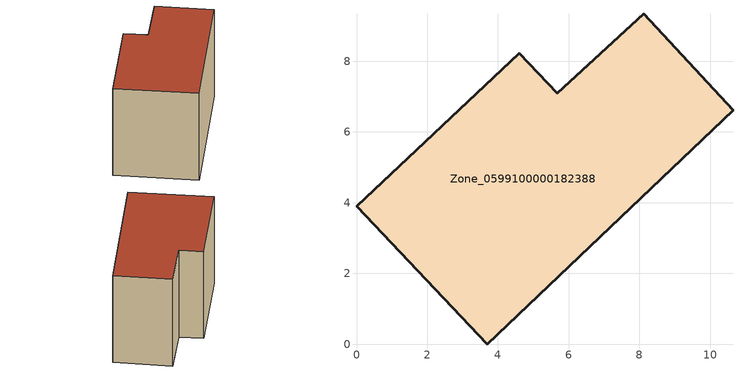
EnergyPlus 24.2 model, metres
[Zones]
Zone_0599100000182388
 floor ground (C_G): 3.7,0 0,3.9 4.6,8.23 5.68,7.1 8.12,9.34 10.65,6.61 z0
 wall outside (C_F): 0,3.9 3.7,0 10.65,6.61 8.12,9.34 5.68,7.1 4.6,8.23 0,3.9 z0:6.38
 roof outside (C_R): 4.6,8.23 0,3.9 3.7,0 10.65,6.61 8.12,9.34 5.68,7.1 z6.38
[BUILDING]
Pand.0599100000182388: North Axis=0; Terrain=City; Loads Convergence Tolerance Value=0.04; Temperature Convergence Tolerance Value=0.4; Solar Distribution=FullExterior; Maximum Number of Warmup Days=25; Minimum Number of Warmup Days=1
[Site:Location]
Rotterdam.The.Hague.AP_ZH_NLD Design_Conditions: Latitude=51.96; Longitude=4.45; Time Zone=1; Elevation=-4.5
[SITE:GROUNDTEMPERATURE:BUILDINGSURFACE]
18, 18, 18, 18, 18, 18, 18, 18, 18, 18, 18, 18
[MATERIAL] Thermal Absorptance=0.9; Solar Absorptance=0.7; Visible Absorptance=0.7
Name | Roughness | Thickness | Conductivity | Density | Specific Heat
G.TI.1946 | MediumSmooth | 0.15 | 1 | 540 | 1210
F.TI.1946 | Rough | 0.3 | 0.857143 | 1920 | 840
R.TI.1946 | MediumRough | 0.2 | 0.1 | 1500 | 1000
[CONSTRUCTION]
C_G: G.TI.1946
C_F: F.TI.1946
C_R: R.TI.1946
[ZONE]
Zone_0599100000182388: Type=1; Multiplier=1; Ceiling Height=Autocalculate; Volume=Autocalculate; Floor Area=autocalculate; Part of Total Floor Area=Yes
[ZONEINFILTRATION:DESIGNFLOWRATE]
Infil_Zone_0599100000182388: Zone or ZoneList or Space or SpaceList=Zone_0599100000182388; Schedule=AlwaysOn; Design Flow Rate Calculation Method=Flow/Area; Flow Rate per Floor Area=0.003; Constant Term Coefficient=1; Temperature Term Coefficient=0; Velocity Term Coefficient=0; Velocity Squared Term Coefficient=0
[HVACTEMPLATE:ZONE:IDEALLOADSAIRSYSTEM]
Zone_0599100000182388: Maximum Heating Supply Air Temperature=50; Minimum Cooling Supply Air Temperature=13; Maximum Heating Supply Air Humidity Ratio=0.0156; Minimum Cooling Supply Air Humidity Ratio=0.0077; Heating Limit=NoLimit; Cooling Limit=NoLimit; Dehumidification Control Type=ConstantSensibleHeatRatio; Cooling Sensible Heat Ratio=0.7; Dehumidification Setpoint=60; Humidification Control Type=None; Humidification Setpoint=30; Outdoor Air Method=None; Outdoor Air Flow Rate per Person=0.00944; Outdoor Air Flow Rate per Zone Floor Area=0; Outdoor Air Flow Rate per Zone=0; Demand Controlled Ventilation Type=None; Outdoor Air Economizer Type=NoEconomizer; Heat Recovery Type=None; Sensible Heat Recovery Effectiveness=0.7; Latent Heat Recovery Effectiveness=0.65
[ZONECONTROL:THERMOSTAT]
ThermostatControl_Zone_0599100000182388: Zone or ZoneList=Zone_0599100000182388; Control Type Schedule=DualSetpointControlType; Control 1=Thermostat_Zone_0599100000182388; Temperature Difference Between Cutout And Setpoint=0
[THERMOSTATSETPOINT:DUALSETPOINT]
Thermostat_Zone_0599100000182388: Heating Setpoint Temperature Schedule=HeatingSetpoint_Zone_0599100000182388; Cooling Setpoint Temperature Schedule=CoolingSetpoint_Zone_0599100000182388
[SCHEDULE:COMPACT]
HeatingSetpoint_Zone_0599100000182388: Through: 12/31, For: AllDays, Until: 24:00, 21
CoolingSetpoint_Zone_0599100000182388: Through: 12/31, For: AllDays, Until: 24:00, 24
DualSetpointControlType: Through: 12/31, For: AllDays, Until: 24:00, 4
AlwaysOn: Through: 12/31, For: AllDays, Until: 24:00, 1
